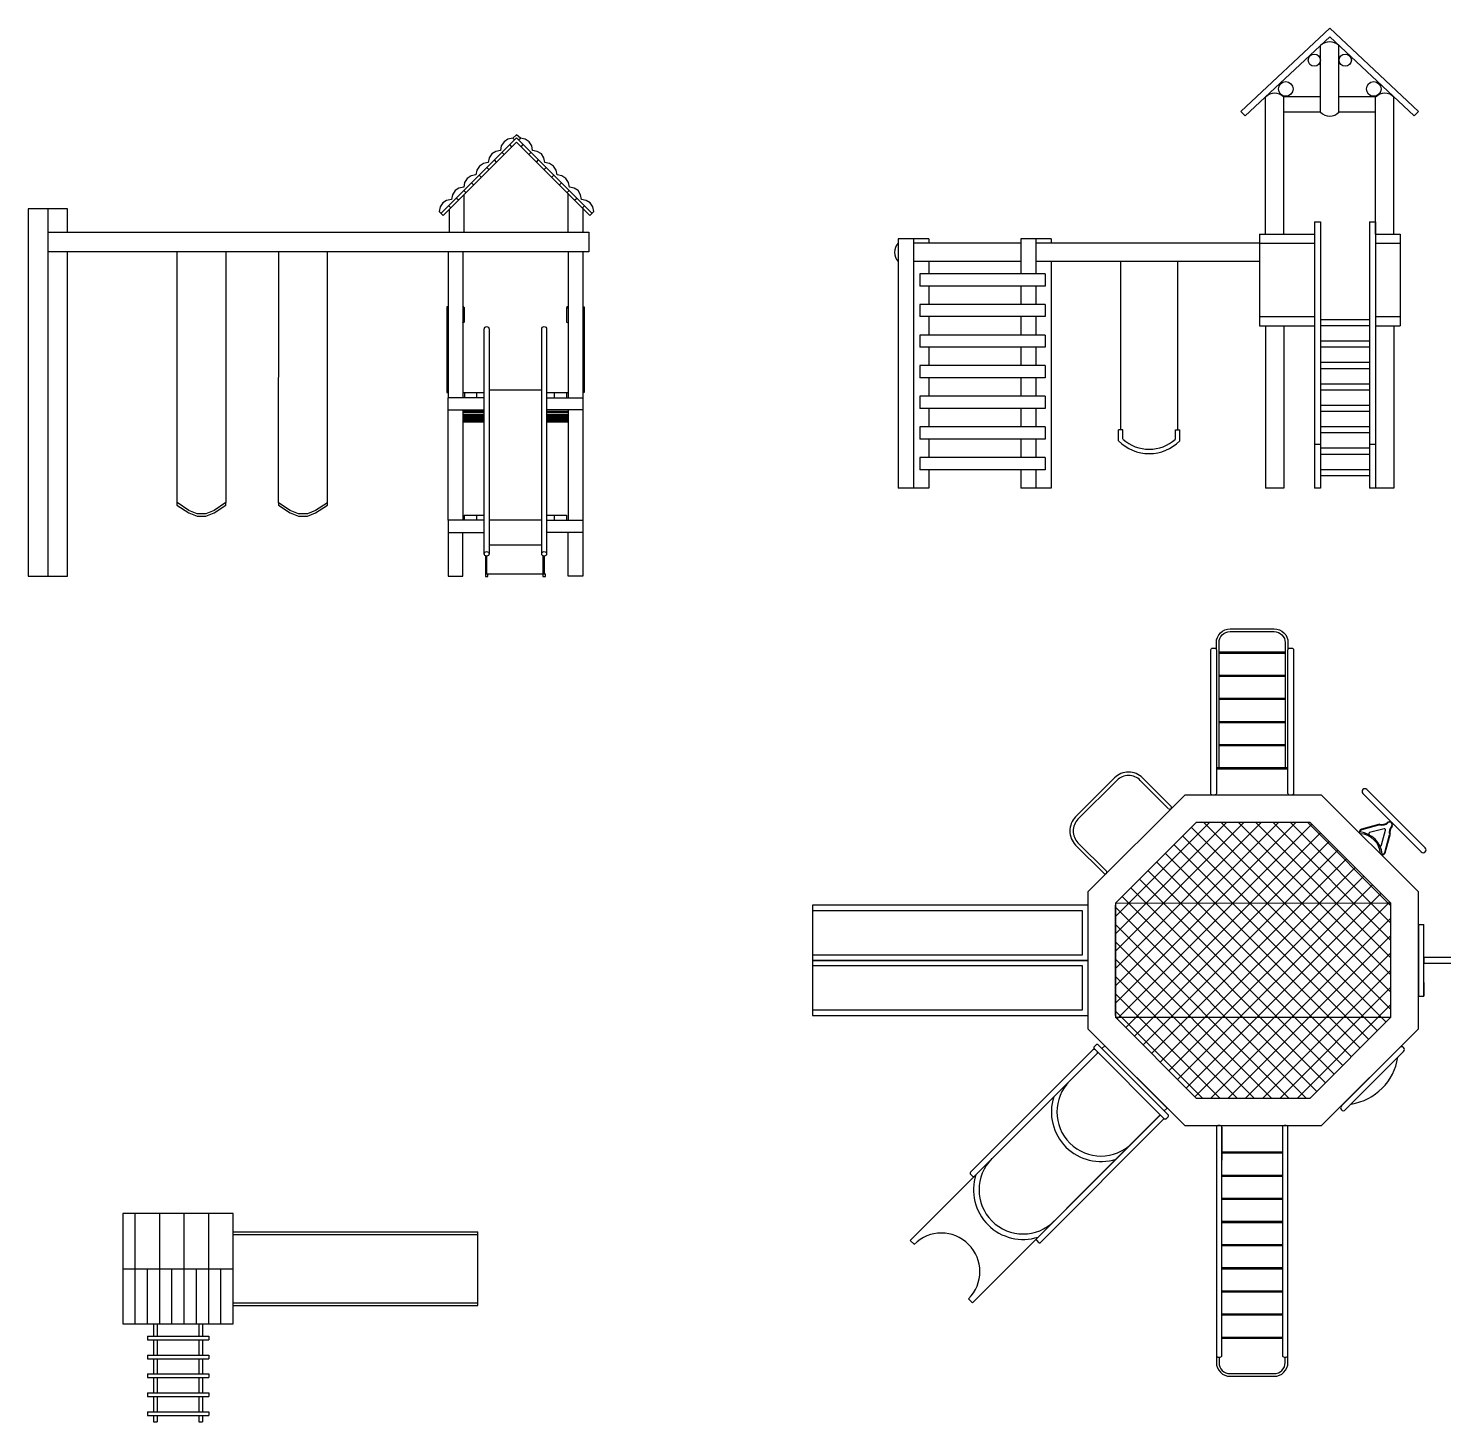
# Model space of a CAD drawing. Header units: millimetres. Extents: x 1089 to 46270, y 1624 to 35257.
# Drawn here: x 1129.17 to 1140.74, y 1642.37 to 1653.75 of the extents above; entities that cross this region are included whole.
import ezdxf

# ---------------------------------------------------------------- set-up
doc = ezdxf.new("R2010")
doc.units = ezdxf.units.MM

# ---------------------------------------------------------------- blocks, each defined once
blk = doc.blocks.new('A$C5B116A98')
h = blk.add_hatch()
h.set_pattern_fill('ANSI37', color=256, scale=0.0315, style=0)
h.set_pattern_definition([(45, (-206.7788, -163.24734), (-0.070719517, 0.070719517), []), (135, (-206.7788, -163.24734), (-0.070719517, -0.070719517), [])])
h.paths.add_polyline_path([(4.066, 2.272), (4.725, 2.932), (4.725, 3.863), (4.066, 4.522), (3.134, 4.522), (2.475, 3.863), (2.475, 2.932), (3.134, 2.272)])
for p, q in [((0, 3.847), (0, 3.397)), ((2.25, 3.847), (0, 3.847)), ((2.25, 3.847), (2.25, 2.947)), ((2.475, 3.397), (2.475, 3.847)), ((2.205, 3.802), (0, 3.802)), ((2.205, 3.442), (2.205, 3.802)), ((0, 3.442), (2.205, 3.442)), ((0, 3.397), (0, 2.947)), ((0, 3.397), (2.25, 3.397)), ((2.25, 3.397), (0, 3.397)), ((2.475, 2.947), (2.475, 3.397)), ((2.205, 3.352), (0, 3.352)), ((2.205, 2.992), (2.205, 3.352)), ((0, 2.992), (2.205, 2.992)), ((0, 2.947), (2.25, 2.947))]:
    blk.add_line(p, q)
for points in [[(3.299, 5.934), (3.299, 5.992, -0.414214), (3.411, 6.105), (3.771, 6.105, -0.414214), (3.884, 5.992), (3.884, 5.934)], [(3.321, 4.971), (3.321, 5.992, -0.414214), (3.411, 6.082), (3.771, 6.082, -0.414214), (3.861, 5.992), (3.861, 4.971)], [(2.929, 4.654), (2.696, 4.887, 0.414214), (2.467, 4.887), (2.149, 4.568, 0.414214), (2.149, 4.339), (2.381, 4.107)], [(2.909, 4.635), (2.677, 4.867, 0.414214), (2.486, 4.867), (2.168, 4.549, 0.414214), (2.168, 4.358), (2.4, 4.126)], [(4.736, 4.489), (4.739, 4.502, 0.57735), (4.711, 4.529), (4.699, 4.526)], [(4.731, 4.493), (4.734, 4.503, 0.57735), (4.713, 4.525), (4.703, 4.522)], [(4.633, 4.508), (4.485, 4.469, 0.57735), (4.475, 4.431)], [(4.633, 4.503), (4.487, 4.464, 0.377234), (4.474, 4.445)], [(4.626, 4.344), (4.634, 4.336, 0.57735), (4.649, 4.34), (4.681, 4.461, 0.57735), (4.67, 4.472), (4.55, 4.44, 0.57735), (4.546, 4.425)], [(4.641, 4.266), (4.641, 4.266, 0.57735), (4.678, 4.276), (4.718, 4.423)], [(4.654, 4.264, 0.377234), (4.674, 4.277), (4.713, 4.423)], [(7.02, 3.577), (7.324, 4.103, -0.414214), (7.354, 4.112), (7.354, 4.112, -0.414214), (7.363, 4.081), (7.065, 3.565)], [(7.02, 3.218), (7.324, 2.692, 0.414214), (7.354, 2.683), (7.354, 2.683, 0.414214), (7.363, 2.714), (7.065, 3.23)], [(3.299, 0.171), (3.299, 0.112, 0.414214), (3.411, 0), (3.771, 0, 0.414214), (3.884, 0.112), (3.884, 0.171)], [(3.321, 0.157), (3.321, 0.112, 0.414214), (3.411, 0.022), (3.771, 0.022, 0.414214), (3.861, 0.112), (3.861, 0.157)]]:
    blk.add_lwpolyline(points, format="xyb")
for points in [[(3.267, 5.947), (3.285, 5.947, -0.414214), (3.299, 5.934), (3.299, 4.761, -0.414214), (3.285, 4.747), (3.267, 4.747, -0.414214), (3.254, 4.761), (3.254, 5.934, -0.414214)], [(3.897, 5.947), (3.915, 5.947, -0.414214), (3.929, 5.934), (3.929, 4.761, -0.414214), (3.915, 4.747), (3.897, 4.747, -0.414214), (3.884, 4.761), (3.884, 5.934, -0.414214)], [(5.005, 4.283), (5.005, 4.283, 0.414214), (5.005, 4.315), (4.528, 4.792, 0.414214), (4.496, 4.792), (4.496, 4.792, 0.414214), (4.496, 4.76), (4.973, 4.283, 0.414214)], [(1.322, 1.634), (2.324, 2.637, 0.414214), (2.324, 2.653), (2.308, 2.668, 0.414214), (2.293, 2.668), (1.29, 1.666, 0.414214), (1.29, 1.65), (1.306, 1.634, 0.414214)], [(2.3, 2.676), (2.873, 2.104, 0.414214), (2.889, 2.104), (2.905, 2.12, 0.414214), (2.905, 2.136), (2.332, 2.708, 0.414214), (2.316, 2.708), (2.3, 2.692, 0.414214)], [(4.32, 2.176), (4.32, 2.176, 0.414214), (4.352, 2.176), (4.829, 2.653, 0.414214), (4.829, 2.685), (4.829, 2.685, 0.414214), (4.797, 2.685), (4.32, 2.208, 0.414214)], [(1.863, 1.093), (2.865, 2.096, 0.414214), (2.865, 2.112), (2.849, 2.128, 0.414214), (2.833, 2.128), (1.831, 1.125, 0.414214), (1.831, 1.109), (1.847, 1.093, 0.414214)], [(3.312, 0.157), (3.33, 0.157, 0.414214), (3.344, 0.171), (3.344, 2.034, 0.414214), (3.33, 2.047), (3.312, 2.047, 0.414214), (3.299, 2.034), (3.299, 0.171, 0.414214)], [(3.852, 0.157), (3.87, 0.157, 0.414214), (3.884, 0.171), (3.884, 2.034, 0.414214), (3.87, 2.047), (3.852, 2.047, 0.414214), (3.839, 2.034), (3.839, 0.171, 0.414214)]]:
    blk.add_lwpolyline(points, format="xyb", close=True)
for points in [[(3.321, 5.916), (3.861, 5.916)], [(3.321, 5.907), (3.861, 5.907)], [(3.321, 5.727), (3.861, 5.727)], [(3.321, 5.718), (3.861, 5.718)], [(3.321, 5.538), (3.861, 5.538)], [(3.321, 5.529), (3.861, 5.529)], [(3.321, 5.349), (3.861, 5.349)], [(3.321, 5.34), (3.861, 5.34)], [(3.321, 5.16), (3.861, 5.16)], [(3.321, 5.151), (3.861, 5.151)], [(3.299, 4.971), (3.884, 4.971)], [(3.299, 4.962), (3.884, 4.962)], [(4.05, 4.747), (3.15, 4.747)], [(2.477, 3.866), (4.725, 3.863)], [(4.95, 3.42), (4.95, 3.69)], [(4.95, 3.69), (4.95, 3.105)], [(4.95, 3.69), (4.995, 3.69)], [(4.995, 3.217), (4.995, 3.105), (4.995, 3.69)], [(4.995, 3.42), (4.995, 3.577)], [(7.02, 3.42), (7.02, 3.577)], [(7.065, 3.565), (7.065, 3.42)], [(7.02, 3.217), (7.02, 3.217), (7.02, 3.375)], [(7.065, 3.375), (7.065, 3.23)], [(4.95, 3.105), (4.995, 3.105)], [(2.472, 2.934), (4.72, 2.932)], [(2.873, 2.167), (2.897, 2.191), (2.388, 2.7), (2.364, 2.676)], [(2.332, 2.645), (0.797, 1.109), (0.829, 1.078)], [(1.274, 0.632), (1.306, 0.6), (2.841, 2.136)], [(3.344, 2.034), (3.344, 1.764)], [(3.344, 1.833), (3.839, 1.833)], [(3.344, 1.824), (3.839, 1.824)], [(3.344, 1.644), (3.839, 1.644)], [(3.344, 1.635), (3.839, 1.635)], [(3.344, 1.455), (3.839, 1.455)], [(3.344, 1.446), (3.839, 1.446)], [(3.344, 1.266), (3.839, 1.266)], [(3.344, 1.257), (3.839, 1.257)], [(3.344, 1.077), (3.839, 1.077)], [(3.344, 1.068), (3.839, 1.068)], [(3.344, 0.888), (3.839, 0.888)], [(3.344, 0.879), (3.839, 0.879)], [(3.344, 0.699), (3.839, 0.699)], [(3.344, 0.69), (3.839, 0.69)], [(3.344, 0.51), (3.839, 0.51)], [(3.344, 0.501), (3.839, 0.501)], [(3.344, 0.321), (3.839, 0.321)], [(3.344, 0.312), (3.839, 0.312)]]:
    blk.add_lwpolyline(points)
for points in [[(3.041, 4.747), (2.25, 3.957), (2.25, 2.838), (3.041, 2.047), (4.159, 2.047), (4.95, 2.838), (4.95, 3.957), (4.159, 4.747)], [(3.134, 4.522), (2.475, 3.863), (2.475, 2.932), (3.134, 2.272), (4.066, 2.272), (4.725, 2.932), (4.725, 3.863), (4.066, 4.522)], [(7.155, 3.375), (7.155, 3.42), (4.995, 3.42), (4.995, 3.375)]]:
    blk.add_lwpolyline(points, close=True)
for centre, radius, start, end in [((2.919, 4.645), 0.0135, 225, 45), ((4.651, 4.575), 0.0692, 254.5827, 314.3613), ((4.651, 4.575), 0.0742, 255.6387, 314.3613), ((4.448, 4.239), 0.208, 7.0876, 82.9124), ((4.463, 4.254), 0.178, 3.9344, 86.0656), ((4.785, 4.442), 0.0742, 135.6387, 194.3613), ((4.785, 4.442), 0.0692, 135.6387, 195.4173), ((2.391, 4.117), 0.0135, 225, 45), ((7.047, 3.588), 0.0288, 201.111, 308.889), ((7.047, 3.207), 0.0288, 51.111, 158.889), ((4.329, 2.676), 0.458, 278.8787, 351.1213), ((2.356, 2.159), 0.36, 135, 315), ((2.356, 2.159), 0.405, 162.266, 287.734), ((1.72, 1.523), 0.36, 135, 315), ((1.72, 1.523), 0.405, 162.266, 287.734), ((1.052, 0.855), 0.315, 315, 135)]:
    blk.add_arc(centre, radius, start, end)
blk = doc.blocks.new('A$C54AF050F')
for p, q in [((3.989, 3.607), (3.958, 3.579)), ((4.021, 3.579), (3.989, 3.607)), ((3.372, 2.964), (3.989, 3.581)), ((3.389, 2.947), (3.989, 3.547)), ((3.819, 3.471), (3.787, 3.45)), ((3.858, 3.479), (3.819, 3.471)), ((3.865, 3.517), (3.858, 3.479)), ((3.887, 3.55), (3.865, 3.517)), ((3.919, 3.571), (3.887, 3.55)), ((3.958, 3.579), (3.919, 3.571)), ((3.951, 3.509), (3.934, 3.526)), ((3.972, 3.564), (3.958, 3.579)), ((3.989, 3.581), (4.606, 2.964)), ((3.989, 3.547), (4.589, 2.947)), ((4.006, 3.564), (4.021, 3.579)), ((4.059, 3.571), (4.021, 3.579)), ((4.027, 3.509), (4.044, 3.526)), ((4.092, 3.55), (4.059, 3.571)), ((4.113, 3.517), (4.092, 3.55)), ((4.121, 3.479), (4.113, 3.517)), ((4.159, 3.471), (4.121, 3.479)), ((4.192, 3.45), (4.159, 3.471)), ((3.719, 3.371), (3.687, 3.35)), ((3.758, 3.379), (3.719, 3.371)), ((3.765, 3.417), (3.758, 3.379)), ((3.787, 3.45), (3.765, 3.417)), ((3.826, 3.384), (3.809, 3.401)), ((3.889, 3.446), (3.872, 3.463)), ((4.09, 3.446), (4.107, 3.463)), ((4.152, 3.384), (4.169, 3.401)), ((4.213, 3.417), (4.192, 3.45)), ((4.221, 3.379), (4.213, 3.417)), ((4.259, 3.371), (4.221, 3.379)), ((4.292, 3.35), (4.259, 3.371)), ((3.587, 3.25), (3.565, 3.217)), ((3.619, 3.271), (3.587, 3.25)), ((3.658, 3.279), (3.619, 3.271)), ((3.665, 3.317), (3.658, 3.279)), ((3.687, 3.35), (3.665, 3.317)), ((3.701, 3.259), (3.684, 3.276)), ((3.764, 3.322), (3.747, 3.339)), ((4.214, 3.322), (4.231, 3.339)), ((4.277, 3.259), (4.294, 3.276)), ((4.313, 3.317), (4.292, 3.35)), ((4.321, 3.279), (4.313, 3.317)), ((4.359, 3.271), (4.321, 3.279)), ((4.392, 3.25), (4.359, 3.271)), ((4.413, 3.217), (4.392, 3.25)), ((3.487, 3.15), (3.465, 3.117)), ((3.519, 3.171), (3.487, 3.15)), ((3.558, 3.179), (3.519, 3.171)), ((3.565, 3.217), (3.558, 3.179)), ((3.576, 3.135), (3.559, 3.152)), ((3.639, 3.197), (3.622, 3.214)), ((4.339, 3.197), (4.356, 3.214)), ((4.402, 3.135), (4.419, 3.152)), ((4.407, 3.13), (4.407, 2.811)), ((4.421, 3.179), (4.413, 3.217)), ((4.459, 3.171), (4.421, 3.179)), ((4.492, 3.15), (4.459, 3.171)), ((4.513, 3.117), (4.492, 3.15)), ((3.365, 3.017), (3.358, 2.979)), ((3.387, 3.05), (3.365, 3.017)), ((3.418, 3.071), (3.387, 3.05)), ((3.458, 3.079), (3.418, 3.071)), ((3.452, 3.01), (3.435, 3.027)), ((3.465, 3.117), (3.458, 3.079)), ((3.514, 3.072), (3.497, 3.089)), ((3.559, 3.117), (3.559, 2.811)), ((4.464, 3.072), (4.481, 3.089)), ((4.521, 3.079), (4.513, 3.117)), ((4.559, 3.071), (4.521, 3.079)), ((4.527, 3.01), (4.544, 3.027)), ((4.592, 3.05), (4.559, 3.071)), ((4.613, 3.017), (4.592, 3.05)), ((4.621, 2.979), (4.613, 3.017)), ((0.32, 3.001), (0, 3.001)), ((0, 3.001), (0, 0.001)), ((0.16, 3.001), (0.16, 0.001)), ((0.32, 2.811), (0.32, 3.001)), ((3.358, 2.979), (3.389, 2.947)), ((3.439, 2.997), (3.439, 2.811)), ((4.53, 3.006), (4.53, 2.811)), ((4.589, 2.947), (4.621, 2.979)), ((0.16, 2.811), (4.58, 2.811)), ((4.58, 2.811), (4.58, 2.651)), ((4.58, 2.805), (4.58, 2.811)), ((4.58, 2.651), (0.16, 2.651)), ((0.32, 0.001), (0.32, 2.651)), ((1.215, 2.651), (1.215, 0.602)), ((1.616, 0.602), (1.616, 2.651)), ((2.044, 2.651), (2.043, 0.601)), ((2.444, 0.601), (2.445, 2.651)), ((3.43, 2.651), (3.43, 1.459)), ((3.55, 2.651), (3.55, 1.459)), ((4.411, 2.651), (4.411, 1.459)), ((4.531, 2.651), (4.531, 1.459)), ((3.43, 2.2), (3.42, 2.2)), ((3.42, 2.2), (3.42, 1.501)), ((3.552, 2.2), (3.55, 2.199)), ((3.55, 2.199), (3.55, 2.197)), ((3.553, 2.201), (3.552, 2.2)), ((3.555, 2.202), (3.553, 2.201)), ((3.557, 2.201), (3.555, 2.202)), ((3.559, 2.2), (3.557, 2.201)), ((3.56, 2.199), (3.559, 2.2)), ((3.561, 2.197), (3.56, 2.199)), ((4.401, 2.2), (4.4, 2.199)), ((4.4, 2.199), (4.4, 2.197)), ((4.403, 2.201), (4.401, 2.2)), ((4.405, 2.202), (4.403, 2.201)), ((4.407, 2.201), (4.405, 2.202)), ((4.409, 2.2), (4.407, 2.201)), ((4.41, 2.199), (4.409, 2.2)), ((4.41, 2.197), (4.41, 2.199)), ((4.531, 2.2), (4.541, 2.2)), ((4.541, 2.2), (4.541, 1.501)), ((3.43, 2.095), (3.42, 2.095)), ((3.55, 2.197), (3.55, 2.195)), ((3.55, 2.195), (3.552, 2.193)), ((3.552, 2.193), (3.553, 2.192)), ((3.553, 2.192), (3.555, 2.192)), ((3.555, 2.192), (3.557, 2.192)), ((3.557, 2.192), (3.559, 2.193)), ((3.559, 2.193), (3.56, 2.195)), ((3.56, 2.195), (3.561, 2.197)), ((3.561, 2.197), (3.561, 2.076)), ((4.4, 2.197), (4.4, 2.195)), ((4.4, 2.076), (4.4, 2.197)), ((4.4, 2.195), (4.401, 2.193)), ((4.401, 2.193), (4.403, 2.192)), ((4.403, 2.192), (4.405, 2.192)), ((4.405, 2.192), (4.407, 2.192)), ((4.407, 2.192), (4.409, 2.193)), ((4.409, 2.193), (4.41, 2.195)), ((4.41, 2.195), (4.41, 2.197)), ((4.41, 2.197), (4.41, 2.076)), ((4.531, 2.095), (4.541, 2.095)), ((3.55, 2.074), (3.55, 2.076)), ((3.552, 2.073), (3.55, 2.074)), ((3.553, 2.072), (3.552, 2.073)), ((3.555, 2.071), (3.553, 2.072)), ((3.557, 2.072), (3.555, 2.071)), ((3.559, 2.073), (3.557, 2.072)), ((3.56, 2.074), (3.559, 2.073)), ((3.561, 2.076), (3.56, 2.074)), ((3.725, 2.02), (3.727, 2.028)), ((3.725, 0.184), (3.725, 2.02)), ((3.727, 2.028), (3.731, 2.034)), ((3.731, 2.034), (3.738, 2.038)), ((3.738, 2.038), (3.745, 2.04)), ((3.745, 2.04), (3.753, 2.038)), ((3.753, 2.038), (3.759, 2.034)), ((3.759, 2.034), (3.764, 2.028)), ((3.764, 2.028), (3.765, 2.02)), ((3.765, 2.02), (3.765, 0.184)), ((4.195, 2.02), (4.197, 2.028)), ((4.195, 0.184), (4.195, 2.02)), ((4.197, 2.028), (4.201, 2.034)), ((4.201, 2.034), (4.208, 2.038)), ((4.208, 2.038), (4.215, 2.04)), ((4.215, 2.04), (4.223, 2.038)), ((4.223, 2.038), (4.229, 2.034)), ((4.229, 2.034), (4.234, 2.028)), ((4.234, 2.028), (4.235, 2.02)), ((4.235, 2.02), (4.235, 0.184)), ((4.4, 2.074), (4.4, 2.076)), ((4.401, 2.073), (4.4, 2.074)), ((4.403, 2.072), (4.401, 2.073)), ((4.405, 2.071), (4.403, 2.072)), ((4.407, 2.072), (4.405, 2.071)), ((4.409, 2.073), (4.407, 2.072)), ((4.41, 2.074), (4.409, 2.073)), ((4.41, 2.076), (4.41, 2.074)), ((3.42, 1.605), (3.43, 1.605)), ((4.195, 1.52), (3.765, 1.52)), ((4.541, 1.605), (4.531, 1.605)), ((3.42, 1.501), (3.43, 1.501)), ((3.43, 0.459), (3.43, 1.459)), ((3.725, 1.459), (3.43, 1.459)), ((3.55, 1.501), (3.563, 1.501)), ((3.563, 1.501), (3.563, 1.459)), ((3.563, 1.501), (3.725, 1.501)), ((3.663, 1.501), (3.663, 1.459)), ((4.235, 1.501), (4.398, 1.501)), ((4.235, 1.459), (4.53, 1.459)), ((4.298, 1.501), (4.298, 1.459)), ((4.398, 1.501), (4.41, 1.501)), ((4.398, 1.501), (4.398, 1.459)), ((4.53, 1.459), (4.53, 1.359)), ((4.541, 1.501), (4.531, 1.501)), ((3.43, 1.359), (3.725, 1.359)), ((3.55, 1.359), (3.55, 0.459)), ((3.725, 1.347), (3.55, 1.347)), ((3.55, 1.34), (3.725, 1.34)), ((3.725, 1.321), (3.55, 1.321)), ((3.55, 1.317), (3.725, 1.317)), ((3.725, 1.306), (3.55, 1.306)), ((3.55, 1.301), (3.725, 1.301)), ((3.725, 1.29), (3.55, 1.29)), ((3.55, 1.286), (3.725, 1.286)), ((3.725, 1.277), (3.55, 1.277)), ((3.55, 1.277), (3.725, 1.277)), ((3.725, 1.275), (3.55, 1.275)), ((3.55, 1.274), (3.725, 1.274)), ((3.725, 1.272), (3.55, 1.272)), ((4.53, 1.359), (4.235, 1.359)), ((4.411, 1.347), (4.235, 1.347)), ((4.235, 1.34), (4.411, 1.34)), ((4.411, 1.321), (4.235, 1.321)), ((4.235, 1.317), (4.411, 1.317)), ((4.411, 1.306), (4.235, 1.306)), ((4.235, 1.301), (4.411, 1.301)), ((4.411, 1.29), (4.235, 1.29)), ((4.235, 1.286), (4.411, 1.286)), ((4.411, 1.277), (4.235, 1.277)), ((4.235, 1.277), (4.411, 1.277)), ((4.411, 1.275), (4.235, 1.275)), ((4.235, 1.274), (4.411, 1.274)), ((4.411, 1.272), (4.235, 1.272)), ((4.411, 1.359), (4.411, 0.459)), ((4.531, 1.359), (4.531, 0.459)), ((3.55, 1.271), (3.725, 1.271)), ((3.725, 1.269), (3.55, 1.269)), ((3.55, 1.269), (3.725, 1.269)), ((3.725, 1.267), (3.55, 1.267)), ((3.55, 1.266), (3.725, 1.266)), ((3.725, 1.264), (3.55, 1.264)), ((3.55, 1.264), (3.725, 1.264)), ((3.725, 1.263), (3.55, 1.263)), ((3.55, 1.262), (3.725, 1.262)), ((3.725, 1.261), (3.55, 1.261)), ((4.235, 1.271), (4.411, 1.271)), ((4.411, 1.269), (4.235, 1.269)), ((4.235, 1.269), (4.411, 1.269)), ((4.411, 1.267), (4.235, 1.267)), ((4.235, 1.266), (4.411, 1.266)), ((4.411, 1.264), (4.235, 1.264)), ((4.235, 1.264), (4.411, 1.264)), ((4.411, 1.263), (4.235, 1.263)), ((4.235, 1.262), (4.411, 1.262)), ((4.411, 1.261), (4.235, 1.261)), ((1.215, 0.602), (1.215, 0.582)), ((1.215, 0.582), (1.311, 0.519)), ((1.311, 0.539), (1.216, 0.602)), ((1.615, 0.602), (1.519, 0.539)), ((1.519, 0.519), (1.615, 0.582)), ((1.615, 0.582), (1.615, 0.602)), ((2.044, 0.601), (2.044, 0.581)), ((2.14, 0.538), (2.044, 0.601)), ((2.044, 0.581), (2.14, 0.518)), ((2.444, 0.601), (2.348, 0.539)), ((2.348, 0.519), (2.444, 0.581)), ((2.444, 0.581), (2.444, 0.601)), ((1.379, 0.511), (1.311, 0.539)), ((1.311, 0.519), (1.379, 0.491)), ((1.452, 0.511), (1.379, 0.511)), ((1.379, 0.491), (1.452, 0.491)), ((1.519, 0.539), (1.452, 0.511)), ((1.452, 0.491), (1.519, 0.519)), ((2.208, 0.511), (2.14, 0.538)), ((2.14, 0.518), (2.208, 0.491)), ((2.281, 0.511), (2.208, 0.511)), ((2.208, 0.491), (2.281, 0.491)), ((2.348, 0.539), (2.281, 0.511)), ((2.281, 0.491), (2.348, 0.519)), ((3.562, 0.501), (3.562, 0.459)), ((3.562, 0.501), (3.725, 0.501)), ((3.662, 0.501), (3.662, 0.459)), ((4.235, 0.501), (4.397, 0.501)), ((4.297, 0.501), (4.297, 0.459)), ((4.397, 0.501), (4.397, 0.459)), ((3.725, 0.459), (3.43, 0.459)), ((3.43, 0.459), (3.43, 0.359)), ((3.43, 0.359), (3.43, 0.001)), ((3.43, 0.359), (3.725, 0.359)), ((3.55, 0.001), (3.55, 0.359)), ((3.765, 0.462), (4.195, 0.462)), ((4.235, 0.459), (4.53, 0.459)), ((4.53, 0.359), (4.235, 0.359)), ((4.411, 0.001), (4.411, 0.359)), ((4.53, 0.459), (4.53, 0.359)), ((4.531, 0.359), (4.531, 0.001)), ((4.195, 0.255), (3.765, 0.255)), ((3.725, 0.184), (3.727, 0.191)), ((3.727, 0.177), (3.725, 0.184)), ((3.727, 0.191), (3.731, 0.197)), ((3.731, 0.171), (3.727, 0.177)), ((3.731, 0.197), (3.738, 0.201)), ((3.738, 0.167), (3.731, 0.171)), ((3.735, 0.168), (3.735, 0)), ((3.738, 0.201), (3.745, 0.202)), ((3.745, 0.166), (3.738, 0.167)), ((3.745, 0.202), (3.753, 0.201)), ((3.753, 0.167), (3.745, 0.166)), ((3.745, 0.165), (3.745, 0.021)), ((3.753, 0.201), (3.759, 0.197)), ((3.759, 0.171), (3.753, 0.167)), ((3.759, 0.197), (3.764, 0.191)), ((3.764, 0.177), (3.759, 0.171)), ((3.764, 0.191), (3.765, 0.184)), ((3.765, 0.184), (3.764, 0.177)), ((4.195, 0.184), (4.197, 0.191)), ((4.197, 0.177), (4.195, 0.184)), ((4.197, 0.191), (4.201, 0.197)), ((4.201, 0.171), (4.197, 0.177)), ((4.201, 0.197), (4.208, 0.201)), ((4.208, 0.167), (4.201, 0.171)), ((4.205, 0.168), (4.205, 0)), ((4.208, 0.201), (4.215, 0.202)), ((4.215, 0.166), (4.208, 0.167)), ((4.215, 0.202), (4.223, 0.201)), ((4.223, 0.167), (4.215, 0.166)), ((4.215, 0.166), (4.215, 0.021)), ((4.223, 0.201), (4.229, 0.197)), ((4.229, 0.171), (4.223, 0.167)), ((4.229, 0.197), (4.234, 0.191)), ((4.234, 0.177), (4.229, 0.171)), ((4.234, 0.191), (4.235, 0.184)), ((4.235, 0.184), (4.234, 0.177)), ((0, 0.001), (0.32, 0.001)), ((3.43, 0.001), (3.55, 0.001)), ((3.735, 0.02), (3.755, 0.02)), ((3.735, 0), (3.755, 0)), ((3.745, 0.021), (4.215, 0.021)), ((3.755, 0), (3.755, 0.021)), ((4.205, 0.02), (4.225, 0.02)), ((4.205, 0), (4.225, 0)), ((4.225, 0), (4.225, 0.021)), ((4.531, 0.001), (4.411, 0.001))]:
    blk.add_line(p, q)
blk = doc.blocks.new('A$C3B0422A9')
for p, q in [((3.555, 3.755), (2.83, 3.075)), ((4.28, 3.075), (3.555, 3.755)), ((3.555, 3.686), (2.865, 3.039)), ((3.48, 3.069), (3.48, 3.614)), ((4.246, 3.039), (3.555, 3.686)), ((3.63, 3.069), (3.63, 3.614)), ((3.03, 2.075), (3.03, 3.194)), ((3.18, 2.075), (3.18, 3.194)), ((3.48, 3.194), (3.18, 3.194)), ((3.93, 3.194), (3.63, 3.194)), ((3.93, 2.075), (3.93, 3.194)), ((4.08, 2.075), (4.08, 3.194)), ((2.83, 3.075), (2.865, 3.039)), ((3.48, 3.069), (3.18, 3.069)), ((3.93, 3.069), (3.63, 3.069)), ((4.28, 3.075), (4.246, 3.039)), ((3.43, 2.175), (3.43, 0)), ((3.43, 2.175), (3.48, 2.175)), ((3.48, 2.175), (3.48, 0)), ((3.88, 2.175), (3.93, 2.175)), ((3.88, 2.175), (3.88, 0)), ((3.93, 2.175), (3.93, 0)), ((0.03, 2.035), (0.03, 0)), ((0.28, 2.035), (0.03, 2.035)), ((0.155, 2.035), (0.155, 0)), ((1.03, 2), (0.155, 2)), ((0.28, 2.035), (0.28, 2)), ((1.28, 2.035), (1.03, 2.035)), ((1.03, 2.035), (1.03, 1.75)), ((1.155, 2.035), (1.155, 1.75)), ((2.98, 2), (1.155, 2)), ((1.28, 2.035), (1.28, 2)), ((2.98, 2.075), (2.98, 1.325)), ((2.98, 2.075), (3.43, 2.075)), ((2.98, 2), (3.43, 2)), ((3.93, 2.075), (4.13, 2.075)), ((3.93, 2), (4.13, 2)), ((4.13, 2.075), (4.13, 1.325)), ((1.03, 1.85), (0.155, 1.85)), ((0.205, 1.75), (0.205, 1.65)), ((1.23, 1.75), (0.205, 1.75)), ((0.28, 1.85), (0.28, 1.75)), ((2.98, 1.85), (1.155, 1.85)), ((1.23, 1.75), (1.23, 1.65)), ((1.28, 1.85), (1.28, 0)), ((1.848, 0.476), (1.848, 1.85)), ((2.313, 0.476), (2.313, 1.85)), ((1.23, 1.65), (0.205, 1.65)), ((0.28, 1.65), (0.28, 1.5)), ((1.03, 1.65), (1.03, 1.5)), ((1.155, 1.65), (1.155, 1.5)), ((0.205, 1.5), (0.205, 1.4)), ((1.23, 1.5), (0.205, 1.5)), ((1.23, 1.4), (0.205, 1.4)), ((0.28, 1.4), (0.28, 1.25)), ((1.03, 1.4), (1.03, 1.25)), ((1.155, 1.4), (1.155, 1.25)), ((1.23, 1.5), (1.23, 1.4)), ((2.98, 1.4), (3.43, 1.4)), ((3.93, 1.4), (4.13, 1.4)), ((2.98, 1.325), (3.43, 1.325)), ((3.03, 1.325), (3.03, 0)), ((3.18, 1.325), (3.18, 0)), ((3.88, 1.375), (3.48, 1.375)), ((3.88, 1.325), (3.48, 1.325)), ((3.93, 1.325), (4.13, 1.325)), ((4.08, 1.325), (4.08, 0)), ((0.205, 1.25), (0.205, 1.15)), ((1.23, 1.25), (0.205, 1.25)), ((1.23, 1.25), (1.23, 1.15)), ((3.88, 1.2), (3.48, 1.2)), ((1.23, 1.15), (0.205, 1.15)), ((0.28, 1.15), (0.28, 1)), ((1.03, 1.15), (1.03, 1)), ((1.155, 1.15), (1.155, 1)), ((3.88, 1.15), (3.48, 1.15)), ((0.205, 1), (0.205, 0.9)), ((1.23, 1), (0.205, 1)), ((1.23, 1), (1.23, 0.9)), ((3.88, 1.025), (3.48, 1.025)), ((3.88, 0.975), (3.48, 0.975)), ((1.23, 0.9), (0.205, 0.9)), ((0.28, 0.9), (0.28, 0.75)), ((1.03, 0.9), (1.03, 0.75)), ((1.155, 0.9), (1.155, 0.75)), ((3.88, 0.85), (3.48, 0.85)), ((0.205, 0.75), (0.205, 0.65)), ((1.23, 0.75), (0.205, 0.75)), ((1.23, 0.75), (1.23, 0.65)), ((3.88, 0.8), (3.48, 0.8)), ((1.23, 0.65), (0.205, 0.65)), ((0.28, 0.65), (0.28, 0.5)), ((1.03, 0.65), (1.03, 0.5)), ((1.155, 0.65), (1.155, 0.5)), ((3.88, 0.675), (3.48, 0.675)), ((3.88, 0.625), (3.48, 0.625)), ((0.205, 0.5), (0.205, 0.4)), ((1.23, 0.5), (0.205, 0.5)), ((1.23, 0.5), (1.23, 0.4)), ((1.865, 0.476), (1.83, 0.476)), ((1.83, 0.386), (1.83, 0.476)), ((1.865, 0.401), (1.865, 0.476)), ((2.295, 0.401), (2.295, 0.476)), ((2.295, 0.476), (2.33, 0.476)), ((2.33, 0.386), (2.33, 0.476)), ((3.88, 0.5), (3.48, 0.5)), ((1.23, 0.4), (0.205, 0.4)), ((0.28, 0.4), (0.28, 0.25)), ((1.03, 0.4), (1.03, 0.25)), ((1.155, 0.4), (1.155, 0.25)), ((3.43, 0.36), (3.48, 0.36)), ((3.88, 0.45), (3.48, 0.45)), ((3.88, 0.36), (3.93, 0.36)), ((0.205, 0.25), (0.205, 0.15)), ((1.23, 0.25), (0.205, 0.25)), ((1.23, 0.25), (1.23, 0.15)), ((3.88, 0.325), (3.48, 0.325)), ((3.88, 0.275), (3.48, 0.275)), ((1.23, 0.15), (0.205, 0.15)), ((0.28, 0.15), (0.28, 0)), ((1.03, 0.15), (1.03, 0)), ((1.155, 0.15), (1.155, 0)), ((3.88, 0.15), (3.48, 0.15)), ((0.28, 0), (0.03, 0)), ((1.28, 0), (1.03, 0)), ((3.18, 0), (3.03, 0)), ((3.48, 0), (3.43, 0)), ((3.88, 0.1), (3.48, 0.1)), ((4.08, 0), (3.88, 0))]:
    blk.add_line(p, q)
for centre, radius in [((3.429, 3.495), 0.05), ((3.682, 3.495), 0.05), ((3.196, 3.26), 0.06), ((3.915, 3.26), 0.06)]:
    blk.add_circle(centre, radius)
for centre, radius, start, end in [((3.555, 3.539), 0.106, 45, 135), ((3.105, 3.119), 0.106, 45, 135), ((4.005, 3.119), 0.106, 45, 135), ((3.555, 3.144), 0.106, 225, 315), ((0.105, 1.925), 0.106, 135, 225), ((2.08, 0.636), 0.354, 225, 315), ((2.08, 0.636), 0.319, 227.5516, 312.4484)]:
    blk.add_arc(centre, radius, start, end)
blk = doc.blocks.new('A$C186D32E9')
for p, q in [((0, 1.7), (0, 0.8)), ((0.9, 1.7), (0, 1.7)), ((0.1, 0.8), (0.1, 1.7)), ((0.3, 0.8), (0.3, 1.7)), ((0.5, 0.8), (0.5, 1.7)), ((0.7, 0.8), (0.7, 1.7)), ((0.9, 0.8), (0.9, 1.7)), ((0.9, 1.55), (2.9, 1.55)), ((0.9, 1.53), (2.9, 1.53)), ((2.9, 0.95), (2.9, 1.55)), ((0, 1.25), (0.9, 1.25)), ((0.2, 0.8), (0.2, 1.25)), ((0.4, 0.8), (0.4, 1.25)), ((0.6, 0.8), (0.6, 1.25)), ((0.8, 0.8), (0.8, 1.25)), ((0.9, 0.97), (2.9, 0.97)), ((0.9, 0.95), (2.9, 0.95)), ((0, 0.8), (0.9, 0.8)), ((0.2, 0.698), (0.7, 0.698)), ((0.2, 0.698), (0.2, 0.668)), ((0.25, 0.8), (0.25, 0.698)), ((0.28, 0.8), (0.28, 0.698)), ((0.62, 0.8), (0.62, 0.698)), ((0.65, 0.8), (0.65, 0.698)), ((0.7, 0.698), (0.7, 0.668)), ((0.2, 0.668), (0.7, 0.668)), ((0.25, 0.668), (0.25, 0.545)), ((0.28, 0.668), (0.28, 0.545)), ((0.62, 0.668), (0.62, 0.545)), ((0.65, 0.668), (0.65, 0.545)), ((0.2, 0.545), (0.2, 0.515)), ((0.2, 0.545), (0.7, 0.545)), ((0.2, 0.515), (0.7, 0.515)), ((0.25, 0.515), (0.25, 0.39)), ((0.28, 0.515), (0.28, 0.39)), ((0.62, 0.515), (0.62, 0.39)), ((0.65, 0.515), (0.65, 0.39)), ((0.7, 0.545), (0.7, 0.515)), ((0.2, 0.39), (0.2, 0.36)), ((0.2, 0.39), (0.7, 0.39)), ((0.2, 0.36), (0.7, 0.36)), ((0.25, 0.36), (0.25, 0.236)), ((0.28, 0.36), (0.28, 0.236)), ((0.62, 0.36), (0.62, 0.236)), ((0.65, 0.36), (0.65, 0.236)), ((0.7, 0.39), (0.7, 0.36)), ((0.2, 0.236), (0.2, 0.206)), ((0.2, 0.236), (0.7, 0.236)), ((0.7, 0.236), (0.7, 0.206)), ((0.2, 0.206), (0.7, 0.206)), ((0.25, 0.206), (0.25, 0.082)), ((0.28, 0.206), (0.28, 0.082)), ((0.62, 0.206), (0.62, 0.082)), ((0.65, 0.206), (0.65, 0.082)), ((0.2, 0.082), (0.2, 0.052)), ((0.2, 0.082), (0.7, 0.082)), ((0.2, 0.052), (0.7, 0.052)), ((0.25, 0.052), (0.25, 0)), ((0.25, 0), (0.28, 0)), ((0.28, 0.052), (0.28, 0)), ((0.62, 0.052), (0.62, 0)), ((0.62, 0), (0.65, 0)), ((0.65, 0.052), (0.65, 0)), ((0.7, 0.082), (0.7, 0.052))]:
    blk.add_line(p, q)

msp = doc.modelspace()

# ---------------------------------------------------------------- block references
for name, p in [('A$C3B0422A9', (1136.252, 1649.997)), ('A$C54AF050F', (1129.174, 1649.276)), ('A$C5B116A98', (1135.582, 1642.743)), ('A$C186D32E9', (1129.948, 1642.372))]:
    msp.add_blockref(name, p)

doc.saveas('drawing.dxf')
